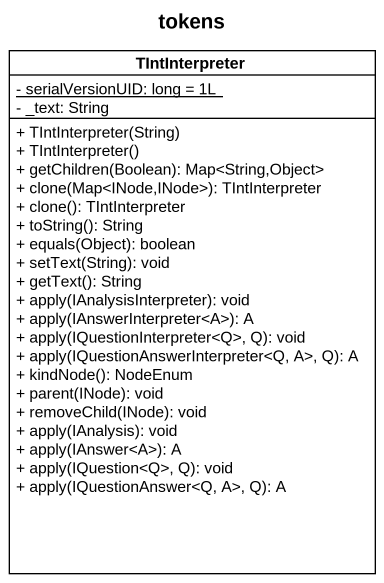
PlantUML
@startuml
title tokens
hide circle
hide empty members
skinparam classAttributeIconSize 0
class TIntInterpreter {
  {static} - serialVersionUID: long = 1L
  - _text: String
  + TIntInterpreter(String)
  + TIntInterpreter()
  + getChildren(Boolean): Map<String,Object>
  + clone(Map<INode,INode>): TIntInterpreter
  + clone(): TIntInterpreter
  + toString(): String
  + equals(Object): boolean
  + setText(String): void
  + getText(): String
  + apply(IAnalysisInterpreter): void
  + apply(IAnswerInterpreter<A>): A
  + apply(IQuestionInterpreter<Q>, Q): void
  + apply(IQuestionAnswerInterpreter<Q, A>, Q): A
  + kindNode(): NodeEnum
  + parent(INode): void
  + removeChild(INode): void
  + apply(IAnalysis): void
  + apply(IAnswer<A>): A
  + apply(IQuestion<Q>, Q): void
  + apply(IQuestionAnswer<Q, A>, Q): A
}
@enduml
